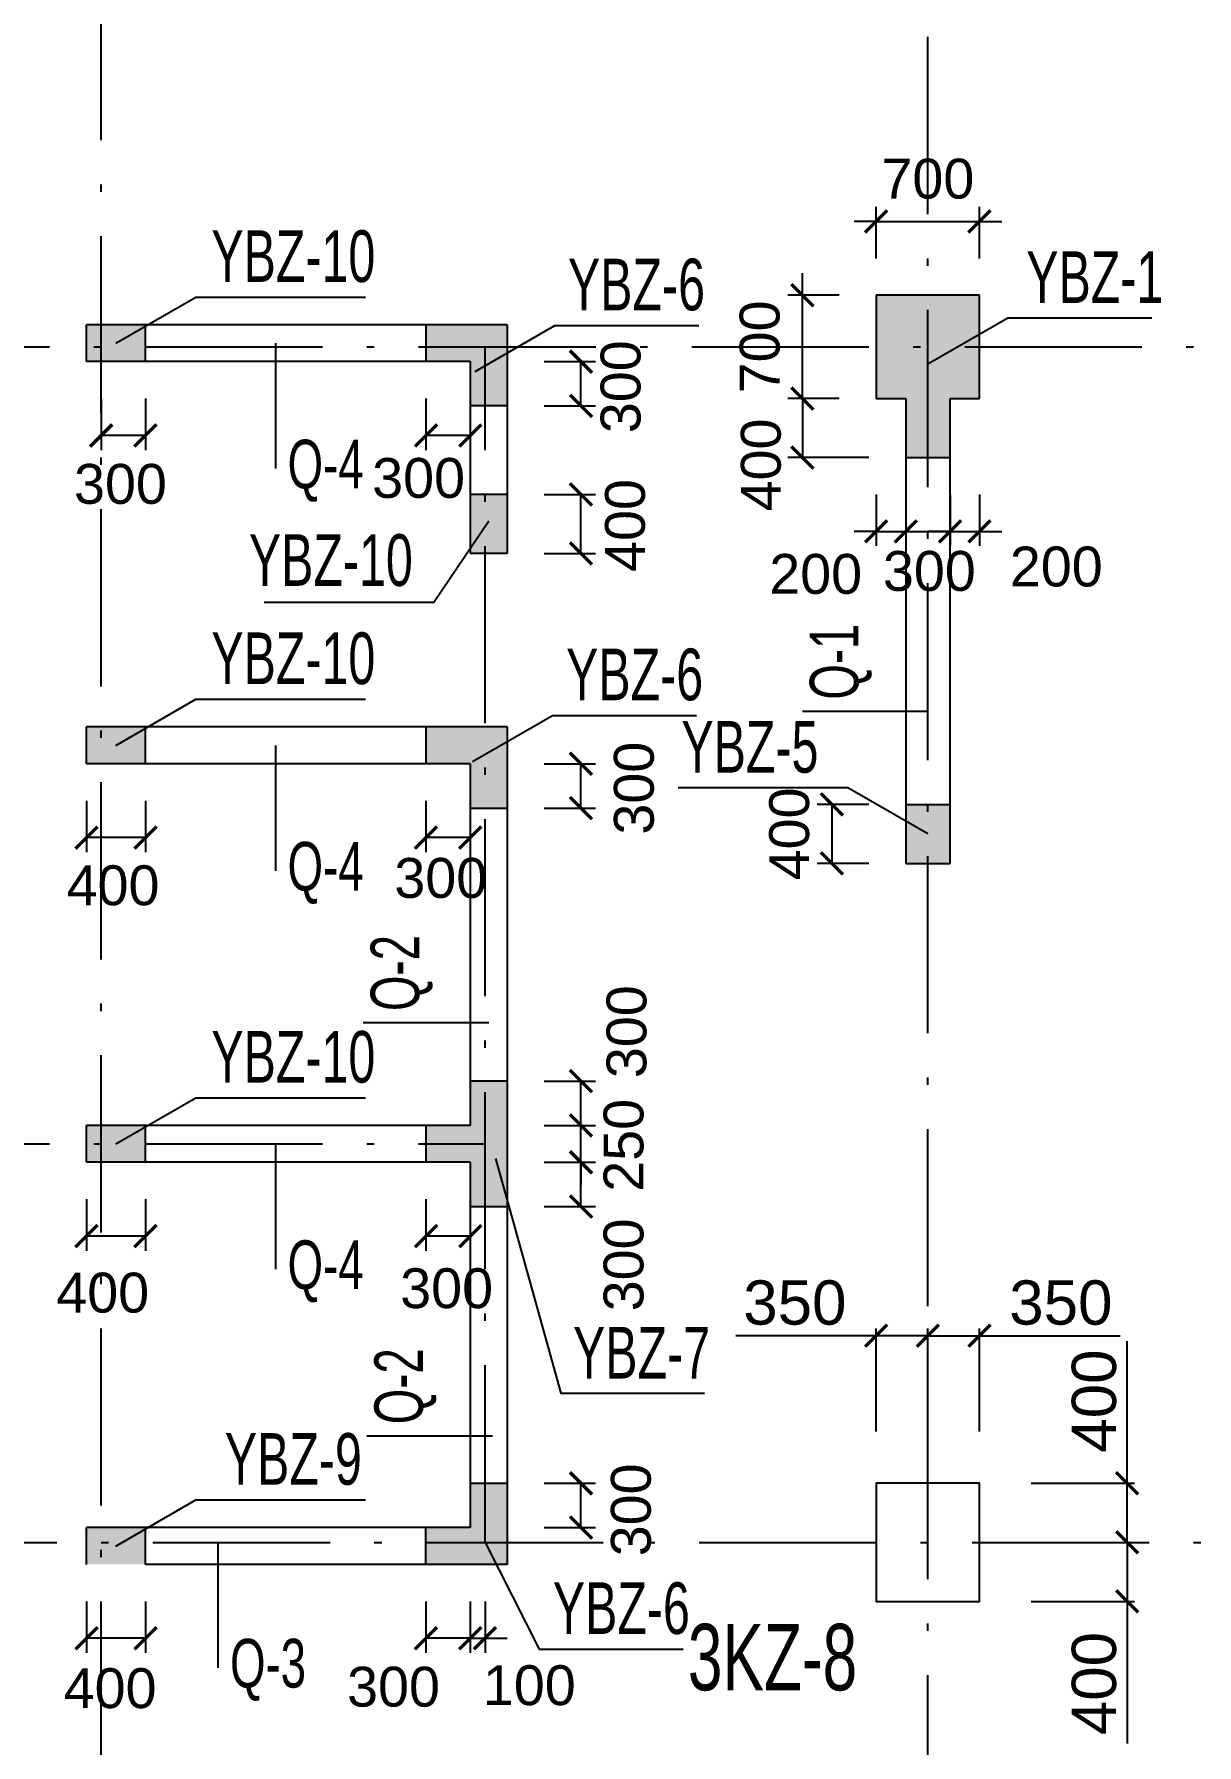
# Model space of a CAD drawing. Header units: millimetres. Extents: x -3831 to 465700, y 39900 to 106100.
# Drawn here: x 138046 to 145922, y 81078 to 92669 of the extents above; entities that cross this region are included whole.
import ezdxf

# ---------------------------------------------------------------- set-up
doc = ezdxf.new("R2010")
doc.units = ezdxf.units.MM
doc.linetypes.add('线型2', pattern=[1850, 1200, -300, 50, -300])
for name, color, linetype in [('BZ-name', 160, 'Continuous'), ('column_dim', 90, 'Continuous'), ('DOTE', 10, '线型2'), ('WALL-Beam', 80, 'Continuous'), ('wall_dim', 60, 'Continuous'), ('WALL_INFO', 130, 'Continuous')]:
    doc.layers.add(name, color=color, linetype=linetype)
for name, color, linetype, lineweight in [('S_Cl', 2, 'Continuous', 25), ('S_ColumFocus', 2, 'Continuous', 9), ('S_ConcWall', 3, 'Continuous', 25)]:
    doc.layers.add(name, color=color, linetype=linetype, lineweight=lineweight)
doc.styles.get("Standard").update_dxf_attribs({"font": 'arial.ttf'})
doc.styles.add('xxxx', font='RIF.ttf')
doc.dimstyles.new('ISO-25', dxfattribs={"dimtxt": 2.5, "dimasz": 2.5, "dimexe": 1.25, "dimexo": 0.625, "dimtad": 1, "dimtxsty": 'Standard', "dimcen": 2.5, "dimadec": 0, "dimazin": 0, "dimtfac": 1, "dimtmove": 0, "dimatfit": 3, "dimfxl": 1, "dimarcsym": 0})

# ---------------------------------------------------------------- blocks, each defined once
blk = doc.blocks.new('_ArchTick')
at = {"color": 0, "linetype": 'ByBlock', "const_width": 0.15}
blk.add_lwpolyline([(-0.5, -0.5), (0.5, 0.5)], dxfattribs=at)
blk = doc.blocks.new('*D297')
at = {"layer": 'Defpoints', "color": 0, "transparency": 16777216}
for p in [(144450, 91400), (143750, 90900), (144450, 90900)]:
    blk.add_point(p, dxfattribs=at)
at = {"layer": 'wall_dim', "color": 0, "lineweight": -2, "transparency": 16777216}
for p, q in [((143750, 91150), (143750, 91499)), ((144450, 91150), (144450, 91499)), ((143750, 91400), (143600, 91400)), ((143750, 91400), (144450, 91400)), ((144450, 91400), (144600, 91400))]:
    blk.add_line(p, q, dxfattribs=at)
at = {"layer": 'wall_dim', "color": 0, "lineweight": -2, "transparency": 16777216, "xscale": 150, "yscale": 150, "zscale": 150}
blk.add_blockref('_ArchTick', (143750, 91400), dxfattribs=at)
at = {"layer": 'wall_dim', "color": 0, "lineweight": -2, "transparency": 16777216, "xscale": 150, "yscale": 150, "zscale": 150, "rotation": 180}
blk.add_blockref('_ArchTick', (144450, 91400), dxfattribs=at)
at = {"layer": 'wall_dim', "color": 7, "transparency": 16777216, "insert": (144100, 91688), "char_height": 270, "attachment_point": 5}
blk.add_mtext('700', dxfattribs=at)
blk = doc.blocks.new('*D298')
at = {"layer": 'Defpoints', "color": 0, "transparency": 16777216}
for p in [(143250, 90900), (143750, 90900), (143750, 90200)]:
    blk.add_point(p, dxfattribs=at)
at = {"layer": 'wall_dim', "color": 0, "lineweight": -2, "transparency": 16777216}
for p, q in [((143250, 90900), (143250, 91050)), ((143500, 90900), (143151, 90900)), ((143250, 90200), (143250, 90900)), ((143500, 90200), (143151, 90200)), ((143250, 90200), (143250, 90050))]:
    blk.add_line(p, q, dxfattribs=at)
at = {"layer": 'wall_dim', "color": 0, "lineweight": -2, "transparency": 16777216, "xscale": 150, "yscale": 150, "zscale": 150}
for p, rotation in [((143250, 90900), 270), ((143250, 90200), 90)]:
    blk.add_blockref('_ArchTick', p, dxfattribs=dict(at, rotation=rotation))
at = {"layer": 'wall_dim', "color": 7, "transparency": 16777216, "insert": (142962, 90550), "char_height": 270, "attachment_point": 5, "rotation": 90}
blk.add_mtext('700', dxfattribs=at)
blk = doc.blocks.new('*D299')
at = {"layer": 'Defpoints', "color": 0, "transparency": 16777216}
for p in [(143750, 90200), (143250, 89800), (143950, 89800)]:
    blk.add_point(p, dxfattribs=at)
at = {"layer": 'wall_dim', "color": 0, "lineweight": -2, "transparency": 16777216}
for p, q in [((143500, 90200), (143151, 90200)), ((143250, 90200), (143250, 89800)), ((143700, 89800), (143151, 89800))]:
    blk.add_line(p, q, dxfattribs=at)
at = {"layer": 'wall_dim', "color": 0, "lineweight": -2, "transparency": 16777216, "xscale": 150, "yscale": 150, "zscale": 150}
for p, rotation in [((143250, 90200), 90), ((143250, 89800), 270)]:
    blk.add_blockref('_ArchTick', p, dxfattribs=dict(at, rotation=rotation))
at = {"layer": 'wall_dim', "color": 7, "transparency": 16777216, "insert": (142970, 89750), "char_height": 270, "attachment_point": 5, "rotation": 90}
blk.add_mtext('400', dxfattribs=at)
blk = doc.blocks.new('*D261')
at = {"layer": 'Defpoints', "color": 0, "transparency": 16777216}
for p in [(143750, 89800), (143950, 89800), (143950, 89300)]:
    blk.add_point(p, dxfattribs=at)
at = {"layer": 'wall_dim', "color": 0, "lineweight": -2, "transparency": 16777216}
for p, q in [((143750, 89550), (143750, 89201)), ((143950, 89550), (143950, 89201)), ((143750, 89300), (143600, 89300)), ((143750, 89300), (143950, 89300)), ((143950, 89300), (144100, 89300))]:
    blk.add_line(p, q, dxfattribs=at)
at = {"layer": 'wall_dim', "color": 0, "lineweight": -2, "transparency": 16777216, "xscale": 150, "yscale": 150, "zscale": 150}
blk.add_blockref('_ArchTick', (143750, 89300), dxfattribs=at)
at = {"layer": 'wall_dim', "color": 0, "lineweight": -2, "transparency": 16777216, "xscale": 150, "yscale": 150, "zscale": 150, "rotation": 180}
blk.add_blockref('_ArchTick', (143950, 89300), dxfattribs=at)
at = {"layer": 'wall_dim', "color": 7, "transparency": 16777216, "insert": (143340, 89010), "char_height": 270, "attachment_point": 5}
blk.add_mtext('200', dxfattribs=at)
blk = doc.blocks.new('*D300')
at = {"layer": 'Defpoints', "color": 0, "transparency": 16777216}
for p in [(143950, 89800), (144250, 89800), (144250, 89300)]:
    blk.add_point(p, dxfattribs=at)
at = {"layer": 'wall_dim', "color": 0, "lineweight": -2, "transparency": 16777216}
for p, q in [((143950, 89550), (143950, 89201)), ((144250, 89550), (144250, 89201)), ((143950, 89300), (144250, 89300))]:
    blk.add_line(p, q, dxfattribs=at)
at = {"layer": 'wall_dim', "color": 0, "lineweight": -2, "transparency": 16777216, "xscale": 150, "yscale": 150, "zscale": 150, "rotation": 180}
blk.add_blockref('_ArchTick', (143950, 89300), dxfattribs=at)
at = {"layer": 'wall_dim', "color": 0, "lineweight": -2, "transparency": 16777216, "xscale": 150, "yscale": 150, "zscale": 150}
blk.add_blockref('_ArchTick', (144250, 89300), dxfattribs=at)
at = {"layer": 'wall_dim', "color": 7, "transparency": 16777216, "insert": (144110, 89030), "char_height": 270, "attachment_point": 5}
blk.add_mtext('300', dxfattribs=at)
blk = doc.blocks.new('*D301')
at = {"layer": 'Defpoints', "color": 0, "transparency": 16777216}
for p in [(144250, 89800), (144450, 89800), (144450, 89300)]:
    blk.add_point(p, dxfattribs=at)
at = {"layer": 'wall_dim', "color": 0, "lineweight": -2, "transparency": 16777216}
for p, q in [((144250, 89550), (144250, 89201)), ((144450, 89550), (144450, 89201)), ((144250, 89300), (144100, 89300)), ((144250, 89300), (144450, 89300)), ((144450, 89300), (144600, 89300))]:
    blk.add_line(p, q, dxfattribs=at)
at = {"layer": 'wall_dim', "color": 0, "lineweight": -2, "transparency": 16777216, "xscale": 150, "yscale": 150, "zscale": 150}
blk.add_blockref('_ArchTick', (144250, 89300), dxfattribs=at)
at = {"layer": 'wall_dim', "color": 0, "lineweight": -2, "transparency": 16777216, "xscale": 150, "yscale": 150, "zscale": 150, "rotation": 180}
blk.add_blockref('_ArchTick', (144450, 89300), dxfattribs=at)
at = {"layer": 'wall_dim', "color": 7, "transparency": 16777216, "insert": (144970, 89060), "char_height": 270, "attachment_point": 5}
blk.add_mtext('200', dxfattribs=at)
blk = doc.blocks.new('*D302')
at = {"layer": 'Defpoints', "color": 0, "transparency": 16777216}
for p in [(143950, 87450), (143450, 87050), (143950, 87050)]:
    blk.add_point(p, dxfattribs=at)
at = {"layer": 'wall_dim', "color": 0, "lineweight": -2, "transparency": 16777216}
for p, q in [((143700, 87450), (143351, 87450)), ((143450, 87450), (143450, 87050)), ((143700, 87050), (143351, 87050))]:
    blk.add_line(p, q, dxfattribs=at)
at = {"layer": 'wall_dim', "color": 0, "lineweight": -2, "transparency": 16777216, "xscale": 150, "yscale": 150, "zscale": 150}
for p, rotation in [((143450, 87450), 90), ((143450, 87050), 270)]:
    blk.add_blockref('_ArchTick', p, dxfattribs=dict(at, rotation=rotation))
at = {"layer": 'wall_dim', "color": 7, "transparency": 16777216, "insert": (143162, 87250), "char_height": 270, "attachment_point": 5, "rotation": 90}
blk.add_mtext('400', dxfattribs=at)
blk = doc.blocks.new('*D303')
at = {"layer": 'Defpoints', "color": 0, "transparency": 16777216}
for p in [(140700, 82300), (141000, 82300), (140700, 81800)]:
    blk.add_point(p, dxfattribs=at)
at = {"layer": 'wall_dim', "color": 0, "lineweight": -2, "transparency": 16777216}
for p, q in [((140700, 82050), (140700, 81701)), ((141000, 82050), (141000, 81701)), ((141000, 81800), (140700, 81800))]:
    blk.add_line(p, q, dxfattribs=at)
at = {"layer": 'wall_dim', "color": 0, "lineweight": -2, "transparency": 16777216, "xscale": 150, "yscale": 150, "zscale": 150, "rotation": 180}
blk.add_blockref('_ArchTick', (140700, 81800), dxfattribs=at)
at = {"layer": 'wall_dim', "color": 0, "lineweight": -2, "transparency": 16777216, "xscale": 150, "yscale": 150, "zscale": 150}
blk.add_blockref('_ArchTick', (141000, 81800), dxfattribs=at)
at = {"layer": 'wall_dim', "color": 7, "transparency": 16777216, "insert": (140480, 81470), "char_height": 270, "attachment_point": 5}
blk.add_mtext('300', dxfattribs=at)
blk = doc.blocks.new('*D304')
at = {"layer": 'Defpoints', "color": 0, "transparency": 16777216}
for p in [(141250, 82850), (141750, 82850), (141250, 82550)]:
    blk.add_point(p, dxfattribs=at)
at = {"layer": 'wall_dim', "color": 0, "lineweight": -2, "transparency": 16777216}
for p, q in [((141500, 82850), (141849, 82850)), ((141750, 82550), (141750, 82850)), ((141500, 82550), (141849, 82550))]:
    blk.add_line(p, q, dxfattribs=at)
at = {"layer": 'wall_dim', "color": 0, "lineweight": -2, "transparency": 16777216, "xscale": 150, "yscale": 150, "zscale": 150}
for p, rotation in [((141750, 82850), 90), ((141750, 82550), 270)]:
    blk.add_blockref('_ArchTick', p, dxfattribs=dict(at, rotation=rotation))
at = {"layer": 'wall_dim', "color": 7, "transparency": 16777216, "insert": (142090, 82670), "char_height": 270, "attachment_point": 5, "rotation": 90}
blk.add_mtext('300', dxfattribs=at)
blk = doc.blocks.new('*D305')
at = {"layer": 'Defpoints', "color": 0, "transparency": 16777216}
for p in [(141250, 85025), (141750, 85025), (141250, 84725)]:
    blk.add_point(p, dxfattribs=at)
at = {"layer": 'wall_dim', "color": 0, "lineweight": -2, "transparency": 16777216}
for p, q in [((141500, 85025), (141849, 85025)), ((141750, 84725), (141750, 85025)), ((141500, 84725), (141849, 84725))]:
    blk.add_line(p, q, dxfattribs=at)
at = {"layer": 'wall_dim', "color": 0, "lineweight": -2, "transparency": 16777216, "xscale": 150, "yscale": 150, "zscale": 150}
for p, rotation in [((141750, 85025), 90), ((141750, 84725), 270)]:
    blk.add_blockref('_ArchTick', p, dxfattribs=dict(at, rotation=rotation))
at = {"layer": 'wall_dim', "color": 7, "transparency": 16777216, "insert": (142040, 84330), "char_height": 270, "attachment_point": 5, "rotation": 90}
blk.add_mtext('300', dxfattribs=at)
blk = doc.blocks.new('*D306')
at = {"layer": 'Defpoints', "color": 0, "transparency": 16777216}
for p in [(141250, 85275), (141750, 85275), (141250, 85025)]:
    blk.add_point(p, dxfattribs=at)
at = {"layer": 'wall_dim', "color": 0, "lineweight": -2, "transparency": 16777216}
for p, q in [((141750, 85275), (141750, 85425)), ((141500, 85275), (141849, 85275)), ((141750, 85025), (141750, 85275)), ((141500, 85025), (141849, 85025)), ((141750, 85025), (141750, 84875))]:
    blk.add_line(p, q, dxfattribs=at)
at = {"layer": 'wall_dim', "color": 0, "lineweight": -2, "transparency": 16777216, "xscale": 150, "yscale": 150, "zscale": 150}
for p, rotation in [((141750, 85275), 270), ((141750, 85025), 90)]:
    blk.add_blockref('_ArchTick', p, dxfattribs=dict(at, rotation=rotation))
at = {"layer": 'wall_dim', "color": 7, "transparency": 16777216, "insert": (142040, 85140), "char_height": 270, "attachment_point": 5, "rotation": 90}
blk.add_mtext('250', dxfattribs=at)
blk = doc.blocks.new('*D307')
at = {"layer": 'Defpoints', "color": 0, "transparency": 16777216}
for p in [(141250, 85575), (141750, 85575), (141250, 85275)]:
    blk.add_point(p, dxfattribs=at)
at = {"layer": 'wall_dim', "color": 0, "lineweight": -2, "transparency": 16777216}
for p, q in [((141500, 85575), (141849, 85575)), ((141750, 85275), (141750, 85575)), ((141500, 85275), (141849, 85275))]:
    blk.add_line(p, q, dxfattribs=at)
at = {"layer": 'wall_dim', "color": 0, "lineweight": -2, "transparency": 16777216, "xscale": 150, "yscale": 150, "zscale": 150}
for p, rotation in [((141750, 85575), 90), ((141750, 85275), 270)]:
    blk.add_blockref('_ArchTick', p, dxfattribs=dict(at, rotation=rotation))
at = {"layer": 'wall_dim', "color": 7, "transparency": 16777216, "insert": (142060, 85910), "char_height": 270, "attachment_point": 5, "rotation": 90}
blk.add_mtext('300', dxfattribs=at)
blk = doc.blocks.new('*D308')
at = {"layer": 'Defpoints', "color": 0, "transparency": 16777216}
for p in [(140700, 85025), (141000, 85025), (140700, 84525)]:
    blk.add_point(p, dxfattribs=at)
at = {"layer": 'wall_dim', "color": 0, "lineweight": -2, "transparency": 16777216}
for p, q in [((140700, 84775), (140700, 84426)), ((141000, 84775), (141000, 84426)), ((141000, 84525), (140700, 84525))]:
    blk.add_line(p, q, dxfattribs=at)
at = {"layer": 'wall_dim', "color": 0, "lineweight": -2, "transparency": 16777216, "xscale": 150, "yscale": 150, "zscale": 150, "rotation": 180}
blk.add_blockref('_ArchTick', (140700, 84525), dxfattribs=at)
at = {"layer": 'wall_dim', "color": 0, "lineweight": -2, "transparency": 16777216, "xscale": 150, "yscale": 150, "zscale": 150}
blk.add_blockref('_ArchTick', (141000, 84525), dxfattribs=at)
at = {"layer": 'wall_dim', "color": 7, "transparency": 16777216, "insert": (140840, 84170), "char_height": 270, "attachment_point": 5}
blk.add_mtext('300', dxfattribs=at)
blk = doc.blocks.new('*D309')
at = {"layer": 'Defpoints', "color": 0, "transparency": 16777216}
for p in [(138400, 85025), (138800, 85025), (138400, 84525)]:
    blk.add_point(p, dxfattribs=at)
at = {"layer": 'wall_dim', "color": 0, "lineweight": -2, "transparency": 16777216}
for p, q in [((138400, 84775), (138400, 84426)), ((138800, 84775), (138800, 84426)), ((138800, 84525), (138400, 84525))]:
    blk.add_line(p, q, dxfattribs=at)
at = {"layer": 'wall_dim', "color": 0, "lineweight": -2, "transparency": 16777216, "xscale": 150, "yscale": 150, "zscale": 150, "rotation": 180}
blk.add_blockref('_ArchTick', (138400, 84525), dxfattribs=at)
at = {"layer": 'wall_dim', "color": 0, "lineweight": -2, "transparency": 16777216, "xscale": 150, "yscale": 150, "zscale": 150}
blk.add_blockref('_ArchTick', (138800, 84525), dxfattribs=at)
at = {"layer": 'wall_dim', "color": 7, "transparency": 16777216, "insert": (138510, 84140), "char_height": 270, "attachment_point": 5}
blk.add_mtext('400', dxfattribs=at)
blk = doc.blocks.new('*D262')
at = {"layer": 'Defpoints', "color": 0, "transparency": 16777216}
for p in [(138400, 82300), (138800, 82300), (138400, 81800)]:
    blk.add_point(p, dxfattribs=at)
at = {"layer": 'wall_dim', "color": 0, "lineweight": -2, "transparency": 16777216}
for p, q in [((138400, 82050), (138400, 81701)), ((138800, 82050), (138800, 81701)), ((138800, 81800), (138400, 81800))]:
    blk.add_line(p, q, dxfattribs=at)
at = {"layer": 'wall_dim', "color": 0, "lineweight": -2, "transparency": 16777216, "xscale": 150, "yscale": 150, "zscale": 150, "rotation": 180}
blk.add_blockref('_ArchTick', (138400, 81800), dxfattribs=at)
at = {"layer": 'wall_dim', "color": 0, "lineweight": -2, "transparency": 16777216, "xscale": 150, "yscale": 150, "zscale": 150}
blk.add_blockref('_ArchTick', (138800, 81800), dxfattribs=at)
at = {"layer": 'wall_dim', "color": 7, "transparency": 16777216, "insert": (138560, 81460), "char_height": 270, "attachment_point": 5}
blk.add_mtext('400', dxfattribs=at)
blk = doc.blocks.new('*D263')
at = {"layer": 'Defpoints', "color": 0, "transparency": 16777216}
for p in [(138400, 87725), (138800, 87725), (138400, 87225)]:
    blk.add_point(p, dxfattribs=at)
at = {"layer": 'wall_dim', "color": 0, "lineweight": -2, "transparency": 16777216}
for p, q in [((138400, 87475), (138400, 87126)), ((138800, 87475), (138800, 87126)), ((138800, 87225), (138400, 87225))]:
    blk.add_line(p, q, dxfattribs=at)
at = {"layer": 'wall_dim', "color": 0, "lineweight": -2, "transparency": 16777216, "xscale": 150, "yscale": 150, "zscale": 150, "rotation": 180}
blk.add_blockref('_ArchTick', (138400, 87225), dxfattribs=at)
at = {"layer": 'wall_dim', "color": 0, "lineweight": -2, "transparency": 16777216, "xscale": 150, "yscale": 150, "zscale": 150}
blk.add_blockref('_ArchTick', (138800, 87225), dxfattribs=at)
at = {"layer": 'wall_dim', "color": 7, "transparency": 16777216, "insert": (138580, 86900), "char_height": 270, "attachment_point": 5}
blk.add_mtext('400', dxfattribs=at)
blk = doc.blocks.new('*D264')
at = {"layer": 'Defpoints', "color": 0, "transparency": 16777216}
for p in [(141250, 87725), (141750, 87725), (141250, 87425)]:
    blk.add_point(p, dxfattribs=at)
at = {"layer": 'wall_dim', "color": 0, "lineweight": -2, "transparency": 16777216}
for p, q in [((141500, 87725), (141849, 87725)), ((141750, 87425), (141750, 87725)), ((141500, 87425), (141849, 87425))]:
    blk.add_line(p, q, dxfattribs=at)
at = {"layer": 'wall_dim', "color": 0, "lineweight": -2, "transparency": 16777216, "xscale": 150, "yscale": 150, "zscale": 150}
for p, rotation in [((141750, 87725), 90), ((141750, 87425), 270)]:
    blk.add_blockref('_ArchTick', p, dxfattribs=dict(at, rotation=rotation))
at = {"layer": 'wall_dim', "color": 7, "transparency": 16777216, "insert": (142110, 87560), "char_height": 270, "attachment_point": 5, "rotation": 90}
blk.add_mtext('300', dxfattribs=at)
blk = doc.blocks.new('*D265')
at = {"layer": 'Defpoints', "color": 0, "transparency": 16777216}
for p in [(140700, 87725), (141000, 87725), (140700, 87225)]:
    blk.add_point(p, dxfattribs=at)
at = {"layer": 'wall_dim', "color": 0, "lineweight": -2, "transparency": 16777216}
for p, q in [((140700, 87475), (140700, 87126)), ((141000, 87475), (141000, 87126)), ((141000, 87225), (140700, 87225))]:
    blk.add_line(p, q, dxfattribs=at)
at = {"layer": 'wall_dim', "color": 0, "lineweight": -2, "transparency": 16777216, "xscale": 150, "yscale": 150, "zscale": 150, "rotation": 180}
blk.add_blockref('_ArchTick', (140700, 87225), dxfattribs=at)
at = {"layer": 'wall_dim', "color": 0, "lineweight": -2, "transparency": 16777216, "xscale": 150, "yscale": 150, "zscale": 150}
blk.add_blockref('_ArchTick', (141000, 87225), dxfattribs=at)
at = {"layer": 'wall_dim', "color": 7, "transparency": 16777216, "insert": (140800, 86950), "char_height": 270, "attachment_point": 5}
blk.add_mtext('300', dxfattribs=at)
blk = doc.blocks.new('*D279')
at = {"layer": 'Defpoints', "color": 0, "transparency": 16777216}
for p in [(141000, 82300), (141100, 82300), (141100, 81800)]:
    blk.add_point(p, dxfattribs=at)
at = {"layer": 'wall_dim', "color": 0, "lineweight": -2, "transparency": 16777216}
for p, q in [((141000, 82050), (141000, 81701)), ((141100, 82050), (141100, 81701)), ((141000, 81800), (140850, 81800)), ((141000, 81800), (141100, 81800)), ((141100, 81800), (141250, 81800))]:
    blk.add_line(p, q, dxfattribs=at)
at = {"layer": 'wall_dim', "color": 0, "lineweight": -2, "transparency": 16777216, "xscale": 150, "yscale": 150, "zscale": 150}
blk.add_blockref('_ArchTick', (141000, 81800), dxfattribs=at)
at = {"layer": 'wall_dim', "color": 0, "lineweight": -2, "transparency": 16777216, "xscale": 150, "yscale": 150, "zscale": 150, "rotation": 180}
blk.add_blockref('_ArchTick', (141100, 81800), dxfattribs=at)
at = {"layer": 'wall_dim', "color": 7, "transparency": 16777216, "insert": (141400, 81480), "char_height": 270, "attachment_point": 5}
blk.add_mtext('100', dxfattribs=at)
blk = doc.blocks.new('*D958')
at = {"layer": 'Defpoints', "color": 0, "transparency": 16777216}
for p in [(138500, 90450), (138800, 90450), (138500, 89950)]:
    blk.add_point(p, dxfattribs=at)
at = {"layer": 'wall_dim', "color": 0, "lineweight": -2, "transparency": 16777216}
for p, q in [((138500, 90200), (138500, 89851)), ((138800, 90200), (138800, 89851)), ((138800, 89950), (138500, 89950))]:
    blk.add_line(p, q, dxfattribs=at)
at = {"layer": 'wall_dim', "color": 0, "lineweight": -2, "transparency": 16777216, "xscale": 150, "yscale": 150, "zscale": 150, "rotation": 180}
blk.add_blockref('_ArchTick', (138500, 89950), dxfattribs=at)
at = {"layer": 'wall_dim', "color": 0, "lineweight": -2, "transparency": 16777216, "xscale": 150, "yscale": 150, "zscale": 150}
blk.add_blockref('_ArchTick', (138800, 89950), dxfattribs=at)
at = {"layer": 'wall_dim', "color": 7, "transparency": 16777216, "insert": (138630, 89620), "char_height": 270, "attachment_point": 5}
blk.add_mtext('300', dxfattribs=at)
blk = doc.blocks.new('*D959')
at = {"layer": 'Defpoints', "color": 0, "transparency": 16777216}
for p in [(141250, 90450), (141750, 90450), (141250, 90150)]:
    blk.add_point(p, dxfattribs=at)
at = {"layer": 'wall_dim', "color": 0, "lineweight": -2, "transparency": 16777216}
for p, q in [((141500, 90450), (141849, 90450)), ((141750, 90150), (141750, 90450)), ((141500, 90150), (141849, 90150))]:
    blk.add_line(p, q, dxfattribs=at)
at = {"layer": 'wall_dim', "color": 0, "lineweight": -2, "transparency": 16777216, "xscale": 150, "yscale": 150, "zscale": 150}
for p, rotation in [((141750, 90450), 90), ((141750, 90150), 270)]:
    blk.add_blockref('_ArchTick', p, dxfattribs=dict(at, rotation=rotation))
at = {"layer": 'wall_dim', "color": 7, "transparency": 16777216, "insert": (142020, 90280), "char_height": 270, "attachment_point": 5, "rotation": 90}
blk.add_mtext('300', dxfattribs=at)
blk = doc.blocks.new('*D960')
at = {"layer": 'Defpoints', "color": 0, "transparency": 16777216}
for p in [(140700, 90450), (141000, 90450), (140700, 89950)]:
    blk.add_point(p, dxfattribs=at)
at = {"layer": 'wall_dim', "color": 0, "lineweight": -2, "transparency": 16777216}
for p, q in [((140700, 90200), (140700, 89851)), ((141000, 90200), (141000, 89851)), ((141000, 89950), (140700, 89950))]:
    blk.add_line(p, q, dxfattribs=at)
at = {"layer": 'wall_dim', "color": 0, "lineweight": -2, "transparency": 16777216, "xscale": 150, "yscale": 150, "zscale": 150, "rotation": 180}
blk.add_blockref('_ArchTick', (140700, 89950), dxfattribs=at)
at = {"layer": 'wall_dim', "color": 0, "lineweight": -2, "transparency": 16777216, "xscale": 150, "yscale": 150, "zscale": 150}
blk.add_blockref('_ArchTick', (141000, 89950), dxfattribs=at)
at = {"layer": 'wall_dim', "color": 7, "transparency": 16777216, "insert": (140650, 89660), "char_height": 270, "attachment_point": 5}
blk.add_mtext('300', dxfattribs=at)
blk = doc.blocks.new('*D961')
at = {"layer": 'Defpoints', "color": 0, "transparency": 16777216}
for p in [(141250, 89550), (141750, 89550), (141250, 89150)]:
    blk.add_point(p, dxfattribs=at)
at = {"layer": 'wall_dim', "color": 0, "lineweight": -2, "transparency": 16777216}
for p, q in [((141500, 89550), (141849, 89550)), ((141750, 89150), (141750, 89550)), ((141500, 89150), (141849, 89150))]:
    blk.add_line(p, q, dxfattribs=at)
at = {"layer": 'wall_dim', "color": 0, "lineweight": -2, "transparency": 16777216, "xscale": 150, "yscale": 150, "zscale": 150}
for p, rotation in [((141750, 89550), 90), ((141750, 89150), 270)]:
    blk.add_blockref('_ArchTick', p, dxfattribs=dict(at, rotation=rotation))
at = {"layer": 'wall_dim', "color": 7, "transparency": 16777216, "insert": (142050, 89340), "char_height": 270, "attachment_point": 5, "rotation": 90}
blk.add_mtext('400', dxfattribs=at)
blk = doc.blocks.new('*D1794')
at = {"layer": 'column_dim', "color": 0, "lineweight": -2, "transparency": 16777216}
for p, q in [((144800, 82450), (145500, 82450)), ((145450, 82450), (145450, 82050)), ((144800, 82050), (145500, 82050)), ((145450, 82050), (145450, 81086))]:
    blk.add_line(p, q, dxfattribs=at)
at = {"layer": 'Defpoints', "color": 0, "transparency": 16777216}
for p in [(144450, 82450), (145450, 82450), (144450, 82050)]:
    blk.add_point(p, dxfattribs=at)
at = {"layer": 'column_dim', "color": 0, "lineweight": -2, "transparency": 16777216, "xscale": 150, "yscale": 150, "zscale": 150}
for p, rotation in [((145450, 82450), 90), ((145450, 82050), 270)]:
    blk.add_blockref('_ArchTick', p, dxfattribs=dict(at, rotation=rotation))
at = {"layer": 'column_dim', "color": 7, "transparency": 16777216, "insert": (145227, 81493), "char_height": 300, "attachment_point": 5, "rotation": 90}
blk.add_mtext('400', dxfattribs=at)
blk = doc.blocks.new('*D1795')
at = {"layer": 'column_dim', "color": 0, "lineweight": -2, "transparency": 16777216}
for p, q in [((145450, 82850), (145450, 83814)), ((144800, 82850), (145500, 82850)), ((145450, 82450), (145450, 82850)), ((144800, 82450), (145500, 82450))]:
    blk.add_line(p, q, dxfattribs=at)
at = {"layer": 'Defpoints', "color": 0, "transparency": 16777216}
for p in [(144450, 82850), (144450, 82450), (145450, 82450)]:
    blk.add_point(p, dxfattribs=at)
at = {"layer": 'column_dim', "color": 0, "lineweight": -2, "transparency": 16777216, "xscale": 150, "yscale": 150, "zscale": 150}
for p, rotation in [((145450, 82850), 90), ((145450, 82450), 270)]:
    blk.add_blockref('_ArchTick', p, dxfattribs=dict(at, rotation=rotation))
at = {"layer": 'column_dim', "color": 7, "transparency": 16777216, "insert": (145227, 83407), "char_height": 300, "attachment_point": 5, "rotation": 90}
blk.add_mtext('400', dxfattribs=at)
blk = doc.blocks.new('*D1796')
at = {"layer": 'column_dim', "color": 0, "lineweight": -2, "transparency": 16777216}
for p, q in [((144100, 83200), (144100, 83900)), ((144100, 83850), (144450, 83850)), ((144450, 83200), (144450, 83900)), ((144450, 83850), (145402, 83850))]:
    blk.add_line(p, q, dxfattribs=at)
at = {"layer": 'Defpoints', "color": 0, "transparency": 16777216}
for p in [(144100, 83850), (144100, 82850), (144450, 82850)]:
    blk.add_point(p, dxfattribs=at)
at = {"layer": 'column_dim', "color": 0, "lineweight": -2, "transparency": 16777216, "xscale": 150, "yscale": 150, "zscale": 150, "rotation": 180}
blk.add_blockref('_ArchTick', (144100, 83850), dxfattribs=at)
at = {"layer": 'column_dim', "color": 0, "lineweight": -2, "transparency": 16777216, "xscale": 150, "yscale": 150, "zscale": 150}
blk.add_blockref('_ArchTick', (144450, 83850), dxfattribs=at)
at = {"layer": 'column_dim', "color": 7, "transparency": 16777216, "insert": (145001, 84073), "char_height": 300, "attachment_point": 5}
blk.add_mtext('350', dxfattribs=at)
blk = doc.blocks.new('*D1797')
at = {"layer": 'column_dim', "color": 0, "lineweight": -2, "transparency": 16777216}
for p, q in [((143750, 83850), (142798, 83850)), ((143750, 83200), (143750, 83900)), ((144100, 83850), (143750, 83850)), ((144100, 83200), (144100, 83900))]:
    blk.add_line(p, q, dxfattribs=at)
at = {"layer": 'Defpoints', "color": 0, "transparency": 16777216}
for p in [(144100, 83850), (143750, 82850), (144100, 82850)]:
    blk.add_point(p, dxfattribs=at)
at = {"layer": 'column_dim', "color": 0, "lineweight": -2, "transparency": 16777216, "xscale": 150, "yscale": 150, "zscale": 150, "rotation": 180}
blk.add_blockref('_ArchTick', (143750, 83850), dxfattribs=at)
at = {"layer": 'column_dim', "color": 0, "lineweight": -2, "transparency": 16777216, "xscale": 150, "yscale": 150, "zscale": 150}
blk.add_blockref('_ArchTick', (144100, 83850), dxfattribs=at)
at = {"layer": 'column_dim', "color": 7, "transparency": 16777216, "insert": (143199, 84073), "char_height": 300, "attachment_point": 5}
blk.add_mtext('350', dxfattribs=at)

msp = doc.modelspace()

# ---------------------------------------------------------------- hatches: boundary and pattern name
at = {"layer": 'WALL-Beam', "true_color": 0x636466}
h = msp.add_hatch(color=251, dxfattribs=at)
h.dxf.hatch_style = 1
h.paths.add_polyline_path([(144250, 90200), (144450, 90200), (144450, 90900), (143750, 90900), (143750, 90200), (143950, 90200), (143950, 89800), (144250, 89800)])
h = msp.add_hatch(color=251, dxfattribs=at)
h.dxf.hatch_style = 1
h.paths.add_polyline_path([(138800, 90700), (138400, 90700), (138400, 90450), (138800, 90450)])
h = msp.add_hatch(color=251, dxfattribs=at)
h.dxf.hatch_style = 1
h.paths.add_polyline_path([(141250, 90700), (140700, 90700), (140700, 90450), (141000, 90450), (141000, 90150), (141250, 90150)])
h = msp.add_hatch(color=251, dxfattribs=at)
h.dxf.hatch_style = 1
h.paths.add_polyline_path([(141250, 89550), (141000, 89550), (141000, 89150), (141250, 89150)])
h = msp.add_hatch(color=251, dxfattribs=at)
h.dxf.hatch_style = 1
h.paths.add_polyline_path([(138400, 87975), (138400, 87725), (138800, 87725), (138800, 87975)])
h = msp.add_hatch(color=251, dxfattribs=at)
h.dxf.hatch_style = 1
h.paths.add_polyline_path([(141000, 87725), (141000, 87425), (141250, 87425), (141250, 87975), (140700, 87975), (140700, 87725)])
h = msp.add_hatch(color=251, dxfattribs=at)
h.dxf.hatch_style = 1
h.paths.add_polyline_path([(144250, 87450), (143950, 87450), (143950, 87050), (144250, 87050)])
h = msp.add_hatch(color=251, dxfattribs=at)
h.dxf.hatch_style = 1
h.paths.add_polyline_path([(141000, 85025), (141000, 84725), (141250, 84725), (141250, 85025), (141250, 85575), (141000, 85575), (141000, 85275), (140700, 85275), (140700, 85025)])
h = msp.add_hatch(color=251, dxfattribs=at)
h.dxf.hatch_style = 1
h.paths.add_polyline_path([(138400, 85025), (138800, 85025), (138800, 85275), (138400, 85275)])
h = msp.add_hatch(color=251, dxfattribs=at)
h.dxf.hatch_style = 1
h.paths.add_polyline_path([(140700, 82550), (140700, 82300), (141250, 82300), (141250, 82850), (141000, 82850), (141000, 82550)])
h = msp.add_hatch(color=251, dxfattribs=at)
h.dxf.hatch_style = 1
h.paths.add_polyline_path([(138400, 82550), (138400, 82300), (138800, 82300), (138800, 82550)])

# ---------------------------------------------------------------- linework, layer by layer
at = {"layer": 'BZ-name'}
for points in [[(138600, 90575), (139141.26562, 90887.5), (140291.26562, 90887.5)], [(141032.69141, 90382.68945), (141573.95703, 90695.18945), (142548.95703, 90695.18945)], [(144100, 90435.29492), (144641.26562, 90747.79492), (145616.26562, 90747.79492)], [(141125, 89370), (140753.24834, 88818.25502), (139603.24834, 88818.25502)], [(138600, 87850), (139141.26562, 88162.5), (140291.26562, 88162.5)], [(141015.91016, 87740.9082), (141557.17578, 88053.4082), (142532.17578, 88053.4082)], [(144100, 87250), (143558.73438, 87562.5), (142408.73438, 87562.5)], [(138600, 85150), (139141.26562, 85462.5), (140291.26562, 85462.5)], [(141170.55859, 85050), (141612.5, 83460), (142587.5, 83460)], [(138600, 82425), (139141.26562, 82737.5), (140291.26562, 82737.5)], [(141100, 82450), (141467.17578, 81726.5918), (142442.17578, 81726.5918)]]:
    msp.add_lwpolyline(points, dxfattribs=at)
at = {"layer": 'DOTE'}
for p, q in [((138500, 71600), (138500, 101300)), ((144100, 60000), (144100, 101300)), ((131400, 90550), (172500, 90550)), ((141100, 82450), (141100, 90550)), ((141100, 82450), (141100, 90550)), ((131400, 85150), (141100, 85150)), ((100000, 82450), (172500, 82450))]:
    msp.add_line(p, q, dxfattribs=at)
at = {"layer": 'S_Cl'}
msp.add_lwpolyline([(144450, 82050), (144450, 82850), (143750, 82850), (143750, 82050)], close=True, dxfattribs=at)
at = {"layer": 'S_ConcWall'}
for p, q in [((144450, 90900), (143750, 90900)), ((143750, 90900), (143750, 90200)), ((144450, 90200), (144450, 90900)), ((141250, 90700), (138400, 90700)), ((138400, 90450), (138400, 90700)), ((138800, 90450), (138800, 90700)), ((140700, 90700), (140700, 90450)), ((141250, 90700), (141250, 89150)), ((141000, 90450), (138400, 90450)), ((141000, 90450), (141000, 89150)), ((143750, 90200), (143950, 90200)), ((143950, 90200), (143950, 87050)), ((144250, 87050), (144250, 90200)), ((144250, 90200), (144450, 90200)), ((141250, 90150), (141000, 90150)), ((143950, 89800), (144250, 89800)), ((141250, 89550), (141000, 89550)), ((141250, 89150), (141000, 89150)), ((141250, 87975), (138400, 87975)), ((138400, 87725), (138400, 87975)), ((138800, 87725), (138800, 87975)), ((140700, 87975), (140700, 87725)), ((141250, 87975), (141250, 85025)), ((141000, 87725), (138400, 87725)), ((141000, 87725), (141000, 85275)), ((141000, 87425), (141250, 87425)), ((143950, 87450), (144250, 87450)), ((143950, 87050), (144250, 87050)), ((141250, 85575), (141000, 85575)), ((141000, 85275), (138400, 85275)), ((138400, 85025), (138400, 85275)), ((138800, 85025), (138800, 85275)), ((140700, 85275), (140700, 85025)), ((141000, 85025), (138400, 85025)), ((141000, 85025), (141000, 82550)), ((141250, 85025), (141250, 82300)), ((141000, 84725), (141250, 84725)), ((141000, 82850), (141250, 82850)), ((141000, 82550), (138400, 82550)), ((138400, 82300), (138400, 82550)), ((138800, 82300), (138800, 82550)), ((140700, 82300), (140700, 82550)), ((141250, 82300), (138800, 82300))]:
    msp.add_line(p, q, dxfattribs=at)
at = {"layer": 'WALL_INFO'}
for p, q in [((139680, 90575), (139680, 89725)), ((144100, 88080), (143250, 88080)), ((139680, 87850), (139680, 87000)), ((141125, 85970), (140275, 85970)), ((139680, 85150), (139680, 84300)), ((141150, 83170), (140300, 83170)), ((139290, 82450), (139290, 81600))]:
    msp.add_line(p, q, dxfattribs=at)

# ---------------------------------------------------------------- texts
at = {"layer": 'BZ-name', "char_height": 350, "attachment_point": 5, "style": 'xxxx'}
for s, insert, width in [('{\\W0.7;YBZ-10}', (139801.32812, 91162.5), 979.875), ('{\\W0.7;YBZ-6}', (142126.01953, 90970.18945), 845.875), ('{\\W0.7;YBZ-1}', (145231.01562, 91022.79492), 770.5), ('{\\W0.7;YBZ-10}', (140055.49834, 89103.25502), 904.5), ('{\\W0.7;YBZ-10}', (139801.32812, 88437.5), 979.875), ('{\\W0.7;YBZ-6}', (142113.42578, 88328.4082), 837.5), ('{\\W0.7;YBZ-5}', (142894.48438, 87837.5), 971.5), ('{\\W0.7;YBZ-10}', (139801.32812, 85737.5), 979.875), ('{\\W0.7;YBZ-7}', (142160.375, 83735), 854.25), ('{\\W0.7;YBZ-9}', (139801.32812, 83012.5), 979.875), ('{\\W0.7;YBZ-6}', (142023.42578, 82001.5918), 837.5)]:
    msp.add_mtext(s, dxfattribs=dict(at, insert=insert, width=width))
at = {"layer": 'S_ColumFocus', "insert": (143047.67096, 81669.37245), "char_height": 450, "width": 1013.375, "attachment_point": 5, "style": 'xxxx'}
msp.add_mtext('{\\W0.7;3KZ-8}', dxfattribs=at)
at = {"layer": 'WALL_INFO', "char_height": 330, "width": 282.972067, "attachment_point": 1, "style": 'xxxx'}
for s, insert in [('\\W0.7000;Q-4', (139762.51397, 89920.85196)), ('\\W0.7000;Q-4', (139762.51397, 87195.85196)), ('\\W0.7000;Q-4', (139762.51397, 84495.85196)), ('\\W0.7000;Q-3', (139372.51397, 81795.85196))]:
    msp.add_mtext(s, dxfattribs=dict(at, insert=insert))
at = {"layer": 'WALL_INFO', "char_height": 330, "width": 206.3338065, "attachment_point": 1, "rotation": 89.999998465, "style": 'xxxx'}
for s, insert in [('\\W0.7000;Q-1', (143300, 88160)), ('\\W0.7000;Q-2', (140325, 86050)), ('\\W0.7000;Q-2', (140350, 83250))]:
    msp.add_mtext(s, dxfattribs=dict(at, insert=insert))

# ---------------------------------------------------------------- dimensions: what is measured, and where the dimension line sits
at = {"layer": 'column_dim'}
for p1, p2, distance, picture, middle in [((143750, 82850), (144100, 82850), 1000, '*D1797', (143199.20191, 84073.27422)), ((144450, 82850), (144100, 82850), -1000, '*D1796', (145000.79809, 84073.27422)), ((144450, 82850), (144450, 82450), 1000, '*D1795', (145226.8281, 83406.93724)), ((144450, 82050), (144450, 82450), -1000, '*D1794', (145226.8281, 81493.06276))]:
    dim = msp.add_aligned_dim(p1=p1, p2=p2, distance=distance, dimstyle='ISO-25', override={"dimtxt": 300, "dimasz": 150, "dimexe": 50, "dimexo": 350, "dimgap": 70, "dimjust": 1, "dimblk1": 'ArchTick', "dimblk2": 'ArchTick', "dimsah": 1, "dimclrt": 7}, dxfattribs=at)
    dim.commit()
    dim.dimension.update_dxf_attribs({"geometry": picture, "text_midpoint": middle})
at = {"layer": 'wall_dim'}
dim = msp.add_linear_dim(base=(144450, 91400), p1=(143750, 90900), p2=(144450, 90900), dimstyle='ISO-25', override={"dimtxt": 270, "dimasz": 150, "dimexe": 99, "dimexo": 250, "dimgap": 150, "dimblk1": 'ArchTick', "dimblk2": 'ArchTick', "dimsah": 1, "dimclrt": 7, "dimtix": 1, "dimtofl": 1, "dimtmove": 2}, dxfattribs=at)
dim.commit()
dim.dimension.update_dxf_attribs({"geometry": '*D297', "text_midpoint": (144100, 91687.85471)})
dim = msp.add_linear_dim(base=(143250, 90900), p1=(143750, 90200), p2=(143750, 90900), angle=90, dimstyle='ISO-25', override={"dimtxt": 270, "dimasz": 150, "dimexe": 99, "dimexo": 250, "dimgap": 150, "dimblk1": 'ArchTick', "dimblk2": 'ArchTick', "dimsah": 1, "dimclrt": 7, "dimtix": 1, "dimtofl": 1, "dimtmove": 2}, dxfattribs=at)
dim.commit()
dim.dimension.update_dxf_attribs({"geometry": '*D298', "text_midpoint": (142962.14529, 90550)})
for base, p1, p2, angle, picture, middle in [((141750, 90450), (141250, 90150), (141250, 90450), 270, '*D959', (142020, 90280)), ((138500, 89950), (138800, 90450), (138500, 90450), 180, '*D958', (138630, 89620)), ((140700, 89950), (141000, 90450), (140700, 90450), 180, '*D960', (140650, 89660)), ((143250, 89800), (143750, 90200), (143950, 89800), 90, '*D299', (142970, 89750)), ((141750, 89550), (141250, 89150), (141250, 89550), 270, '*D961', (142050, 89340)), ((141750, 87725), (141250, 87425), (141250, 87725), 270, '*D264', (142110, 87560)), ((138400, 87225), (138800, 87725), (138400, 87725), 180, '*D263', (138580, 86900)), ((140700, 87225), (141000, 87725), (140700, 87725), 180, '*D265', (140800, 86950)), ((143450, 87050), (143950, 87450), (143950, 87050), 90, '*D302', (143162.14529, 87250)), ((141750, 85575), (141250, 85275), (141250, 85575), 270, '*D307', (142060, 85910)), ((141750, 85275), (141250, 85025), (141250, 85275), 270, '*D306', (142040, 85140)), ((141750, 85025), (141250, 84725), (141250, 85025), 270, '*D305', (142040, 84330)), ((138400, 84525), (138800, 85025), (138400, 85025), 180, '*D309', (138510, 84140)), ((140700, 84525), (141000, 85025), (140700, 85025), 180, '*D308', (140840, 84170)), ((141750, 82850), (141250, 82550), (141250, 82850), 270, '*D304', (142090, 82670)), ((138400, 81800), (138800, 82300), (138400, 82300), 180, '*D262', (138560, 81460)), ((140700, 81800), (141000, 82300), (140700, 82300), 180, '*D303', (140480, 81470)), ((141100, 81800), (141000, 82300), (141100, 82300), 180, '*D279', (141400, 81480))]:
    dim = msp.add_linear_dim(base=base, p1=p1, p2=p2, angle=angle, dimstyle='ISO-25', override={"dimtxt": 270, "dimasz": 150, "dimexe": 99, "dimexo": 250, "dimgap": 150, "dimblk1": 'ArchTick', "dimblk2": 'ArchTick', "dimsah": 1, "dimclrt": 7, "dimtix": 1, "dimtmove": 2}, dxfattribs=at)
    dim.commit()
    dim.dimension.update_dxf_attribs({"geometry": picture, "text_midpoint": middle, "dimtype": 160})
for base, p1, p2, picture, middle in [((143950, 89300), (143750, 89800), (143950, 89800), '*D261', (143340, 89010)), ((144250, 89300), (143950, 89800), (144250, 89800), '*D300', (144110, 89030)), ((144450, 89300), (144250, 89800), (144450, 89800), '*D301', (144970, 89060))]:
    dim = msp.add_linear_dim(base=base, p1=p1, p2=p2, dimstyle='ISO-25', override={"dimtxt": 270, "dimasz": 150, "dimexe": 99, "dimexo": 250, "dimgap": 150, "dimblk1": 'ArchTick', "dimblk2": 'ArchTick', "dimsah": 1, "dimclrt": 7, "dimtix": 1, "dimtmove": 2}, dxfattribs=at)
    dim.commit()
    dim.dimension.update_dxf_attribs({"geometry": picture, "text_midpoint": middle, "dimtype": 160})

doc.saveas('drawing.dxf')
